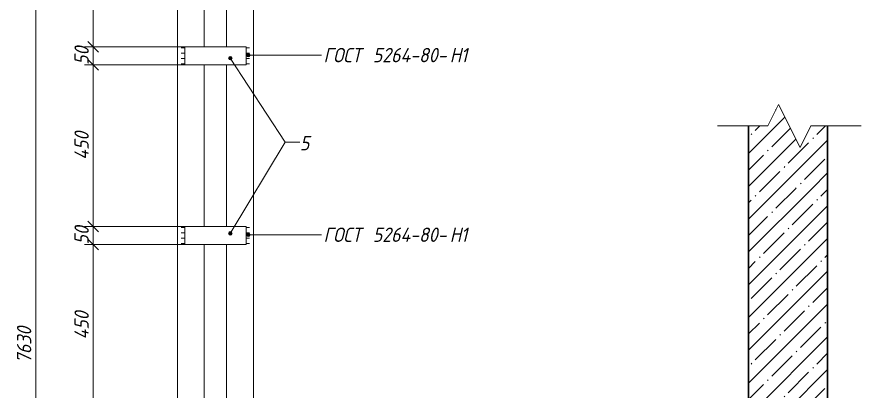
# Model space of a CAD drawing. Header units: millimetres. Extents: x 1214 to 43479, y -809 to 8550.
# Drawn here: x 28917 to 31266, y 3557 to 4598 of the extents above; entities that cross this region are included whole.
import ezdxf

# ---------------------------------------------------------------- set-up
doc = ezdxf.new("R2010")
doc.units = ezdxf.units.MM
for name, color, linetype, lineweight in [('A-ANNO-DIMS', 7, 'Continuous', 9), ('A-ANNO-DIMS-20', 7, 'Continuous', 9), ('A-DETL-2', 7, 'Continuous', 5), ('A-DETL-GENF-2', 7, 'Continuous', 5), ('A-GENM', 7, 'Continuous', 9), ('A-GENM-IDEN', 7, 'Continuous', 9), ('A-WALL-1', 7, 'Continuous', 30), ('A-WALL-PATT-1', 7, 'Continuous', 5), ('G-ANNO-TEXT', 7, 'Continuous', 9)]:
    doc.layers.add(name, color=color, linetype=linetype, lineweight=lineweight)
doc.styles.add('ISOCPEUR_I_4', font='isocpeui.ttf', dxfattribs={"width": 0.9, "height": 40})
doc.dimstyles.new('ISO-2_0_0_9К_Средний', dxfattribs={"dimscale": 304.8, "dimtxt": 39.839247, "dimasz": 0.098425, "dimexe": 0.07874, "dimexo": 0, "dimgap": 0, "dimtad": 1, "dimdec": 0, "dimzin": 0, "dimdsep": 46, "dimtxsty": 'ISOCPEUR_I_4', "dimblk1": 'OBLIQUE', "dimblk2": 'OBLIQUE', "dimsah": 1, "dimcen": 0.09, "dimdle": 0.07874, "dimazin": 0, "dimtfac": 1, "dimtdec": 4, "dimtix": 1, "dimtmove": 0, "dimatfit": 3, "dimfxl": 1, "dimtvp": 1, "dimtolj": 1, "dimtzin": 0, "dimarcsym": 2})
pattern_1 = [(45, (32499.79, 4305), (-45.6197, 45.6197), []), (45, (32545.41, 4305), (-45.6197, 45.6197), [80.645, -16.129, 2.682, -13.447])]

# ---------------------------------------------------------------- blocks, each defined once
blk = doc.blocks.new('Фахверк_Влож_Уголок - Уголок_Фахверка-26832616-АР1_1_Ф-16')
at = {"layer": 'A-GENM'}
for p, q in [((-26894, -124), (-26894, 7470)), ((-26969, 4965), (-26969, 4515)), ((-26969, 4465), (-26969, 4015)), ((-26969, 3965), (-26969, 3515))]:
    blk.add_line(p, q, dxfattribs=at)
blk = doc.blocks.new('Фахверк_Влож_Уголок - Уголок_Фахверка-26832617-АР1_1_Ф-16')
at = {"layer": 'A-GENM'}
for p, q in [((-27106, 7470), (-27106, -124)), ((-27031, 4515), (-27031, 4965)), ((-27031, 4015), (-27031, 4465)), ((-27031, 3515), (-27031, 3965))]:
    blk.add_line(p, q, dxfattribs=at)
blk = doc.blocks.new('Фахверк_Влож_Полоса боковая - Полоса_Фахверка-25655111-АР1_1_Ф-16')
at = {"layer": 'A-GENM'}
for p, q in [((-27085, 6965), (-27085, 7015)), ((-26915, 7015), (-27085, 7015)), ((-26915, 7015), (-26915, 6965)), ((-27085, 6965), (-26915, 6965))]:
    blk.add_line(p, q, dxfattribs=at)
blk = doc.blocks.new('DET_L_Линия разрыва1 - М20-27083816-АР1_1_Ф-13')
at = {"layer": 'A-DETL-GENF-2'}
for p, q in [((26933.3, 4294.8), (26963.3, 4354.8)), ((26963.3, 4354.8), (27023.3, 4234.8)), ((26793.3, 4294.8), (26933.3, 4294.8)), ((27023.3, 4234.8), (27053.3, 4294.8)), ((27053.3, 4294.8), (27193.3, 4294.8))]:
    blk.add_line(p, q, dxfattribs=at)
blk = doc.blocks.new('DIMBLOCK91-АР1_1_Ф-16')
at = {"layer": 'A-ANNO-DIMS-20', "lineweight": 20}
for p, q in [((29129.4, 3965), (29114.4, 3980)), ((29129.4, 3965), (29144.4, 3950)), ((29129.4, 3515), (29114.4, 3530)), ((29129.4, 3515), (29144.4, 3500))]:
    blk.add_line(p, q, dxfattribs=at)
at = {"layer": 'A-ANNO-DIMS-20'}
for p, q in [((29384.5, 3965), (29105.4, 3965)), ((29129.4, 3515), (29129.4, 3965)), ((29129.4, 3965), (29384.5, 3965)), ((29384.5, 3515), (29105.4, 3515)), ((29129.4, 3515), (29384.5, 3515))]:
    blk.add_line(p, q, dxfattribs=at)
at = {"layer": 'A-ANNO-DIMS-20', "color": 0, "insert": (29077.2, 3700.5), "char_height": 40, "width": 94.695, "attachment_point": 1, "rotation": 90, "line_spacing_factor": 1.149209, "style": 'ISOCPEUR_I_4'}
blk.add_mtext('450', dxfattribs=at)
blk = doc.blocks.new('_Oblique')
at = {"color": 0, "linetype": 'ByBlock', "lineweight": -2}
blk.add_line((-0.5, -0.5), (0.5, 0.5), dxfattribs=at)
blk = doc.blocks.new('DIMBLOCK92-АР1_1_Ф-16')
at = {"layer": 'A-ANNO-DIMS-20', "lineweight": 20}
for p, q in [((29129.4, 4015), (29114.4, 4030)), ((29129.4, 4015), (29144.4, 4000)), ((29129.4, 3965), (29114.4, 3980)), ((29129.4, 3965), (29144.4, 3950))]:
    blk.add_line(p, q, dxfattribs=at)
at = {"layer": 'A-ANNO-DIMS-20'}
for p, q in [((29384.5, 4015), (29105.4, 4015)), ((29129.4, 3965), (29129.4, 4015)), ((29129.4, 4015), (29384.5, 4015)), ((29384.5, 3965), (29105.4, 3965)), ((29129.4, 3965), (29384.5, 3965))]:
    blk.add_line(p, q, dxfattribs=at)
at = {"layer": 'A-ANNO-DIMS-20', "color": 0, "insert": (29077.2, 3964.7), "char_height": 40, "width": 60.678, "attachment_point": 1, "rotation": 90, "line_spacing_factor": 1.149209, "style": 'ISOCPEUR_I_4'}
blk.add_mtext('50', dxfattribs=at)
blk = doc.blocks.new('DIMBLOCK93-АР1_1_Ф-16')
at = {"layer": 'A-ANNO-DIMS-20'}
for p, q in [((29384.5, 4465), (29105.4, 4465)), ((29129.4, 4015), (29129.4, 4465)), ((29129.4, 4465), (29384.5, 4465)), ((29384.5, 4015), (29105.4, 4015)), ((29129.4, 4015), (29384.5, 4015))]:
    blk.add_line(p, q, dxfattribs=at)
at = {"layer": 'A-ANNO-DIMS-20', "lineweight": 20}
for p, q in [((29129.4, 4465), (29114.4, 4480)), ((29129.4, 4465), (29144.4, 4450)), ((29129.4, 4015), (29114.4, 4030)), ((29129.4, 4015), (29144.4, 4000))]:
    blk.add_line(p, q, dxfattribs=at)
at = {"layer": 'A-ANNO-DIMS-20', "color": 0, "insert": (29077.2, 4200.5), "char_height": 40, "width": 94.695, "attachment_point": 1, "rotation": 90, "line_spacing_factor": 1.149209, "style": 'ISOCPEUR_I_4'}
blk.add_mtext('450', dxfattribs=at)
blk = doc.blocks.new('DIMBLOCK94-АР1_1_Ф-16')
at = {"layer": 'A-ANNO-DIMS-20'}
for p, q in [((29384.5, 4515), (29105.4, 4515)), ((29129.4, 4465), (29129.4, 4515)), ((29129.4, 4515), (29384.5, 4515)), ((29384.5, 4465), (29105.4, 4465)), ((29129.4, 4465), (29384.5, 4465))]:
    blk.add_line(p, q, dxfattribs=at)
at = {"layer": 'A-ANNO-DIMS-20', "lineweight": 20}
for p, q in [((29129.4, 4515), (29114.4, 4530)), ((29129.4, 4515), (29144.4, 4500)), ((29129.4, 4465), (29114.4, 4480)), ((29129.4, 4465), (29144.4, 4450))]:
    blk.add_line(p, q, dxfattribs=at)
at = {"layer": 'A-ANNO-DIMS-20', "color": 0, "insert": (29077.2, 4464.7), "char_height": 40, "width": 60.678, "attachment_point": 1, "rotation": 90, "line_spacing_factor": 1.149209, "style": 'ISOCPEUR_I_4'}
blk.add_mtext('50', dxfattribs=at)
blk = doc.blocks.new('DIMBLOCK95-АР1_1_Ф-16')
at = {"layer": 'A-ANNO-DIMS-20', "lineweight": 20}
for p, q in [((29129.4, 4965), (29114.4, 4980)), ((29129.4, 4965), (29144.4, 4950)), ((29129.4, 4515), (29114.4, 4530)), ((29129.4, 4515), (29144.4, 4500))]:
    blk.add_line(p, q, dxfattribs=at)
at = {"layer": 'A-ANNO-DIMS-20'}
for p, q in [((29384.5, 4965), (29105.4, 4965)), ((29129.4, 4515), (29129.4, 4965)), ((29129.4, 4965), (29384.5, 4965)), ((29384.5, 4515), (29105.4, 4515)), ((29129.4, 4515), (29384.5, 4515))]:
    blk.add_line(p, q, dxfattribs=at)
at = {"layer": 'A-ANNO-DIMS-20', "color": 0, "insert": (29077.2, 4700.5), "char_height": 40, "width": 94.695, "attachment_point": 1, "rotation": 90, "line_spacing_factor": 1.149209, "style": 'ISOCPEUR_I_4'}
blk.add_mtext('450', dxfattribs=at)
blk = doc.blocks.new('DIMBLOCK106-АР1_1_Ф-16')
at = {"layer": 'A-ANNO-DIMS-20'}
for p, q in [((28969.4, 7524), (28969.4, -154)), ((29369.5, 7500), (28945.4, 7500)), ((28969.4, 7500), (29369.5, 7500)), ((29369.5, -130), (28945.4, -130)), ((28969.4, -130), (29369.5, -130))]:
    blk.add_line(p, q, dxfattribs=at)
at = {"layer": 'A-ANNO-DIMS-20', "lineweight": 20}
for p, q in [((28969.4, 7500), (28954.4, 7515)), ((28969.4, 7500), (28984.4, 7485)), ((28969.4, -130), (28954.4, -115)), ((28969.4, -130), (28984.4, -145))]:
    blk.add_line(p, q, dxfattribs=at)
at = {"layer": 'A-ANNO-DIMS-20', "color": 0, "insert": (28917.2, 3634.4), "char_height": 40, "width": 121.356, "attachment_point": 1, "rotation": 90, "line_spacing_factor": 1.149209, "style": 'ISOCPEUR_I_4'}
blk.add_mtext('7630', dxfattribs=at)

msp = doc.modelspace()

# ---------------------------------------------------------------- hatches: boundary and pattern name
at = {"layer": 'A-GENM-IDEN'}
h = msp.add_hatch(color=256, dxfattribs=at)
edge = h.paths.add_edge_path(flags=0)
edge.add_arc((29510.79962, 4483.48191), 5, 0, 360)
h = msp.add_hatch(color=256, dxfattribs=at)
edge = h.paths.add_edge_path(flags=0)
edge.add_arc((29510.79962, 3995.63164), 5, 0, 360)
at = {"layer": 'A-WALL-PATT-1'}
h = msp.add_hatch(dxfattribs=at)
h.set_pattern_fill('FP_14', color=256, style=0, pattern_type=2)
h.set_pattern_definition(pattern_1)
h.paths.add_polyline_path([(31125.94325, 4120), (31172.64453, 4120), (31172.64453, 4294.8324), (31125.94325, 4294.8324), (31095.94325, 4234.8324), (31035.94325, 4354.8324), (31005.94325, 4294.8324), (30952.64453, 4294.8324), (30952.64453, 4120), (31035.94325, 4120)], flags=0)
h = msp.add_hatch(dxfattribs=at)
h.set_pattern_fill('FP_14', color=256, style=0, pattern_type=2)
h.set_pattern_definition(pattern_1)
h.paths.add_polyline_path([(31172.64453, 3300), (31172.64453, 4120), (30952.64453, 4120), (30952.64453, 3300), (31134.09305, 3300)], flags=0)
at = {"layer": 'G-ANNO-TEXT'}
h = msp.add_hatch(color=256, dxfattribs=at)
edge = h.paths.add_edge_path(flags=0)
edge.add_arc((29560.97988, 4491.99135), 5, 0, 360)
h = msp.add_hatch(color=256, dxfattribs=at)
edge = h.paths.add_edge_path(flags=0)
edge.add_arc((29560.97988, 3991.99135), 5, 0, 360)

# ---------------------------------------------------------------- linework, layer by layer
at = {"layer": 'A-DETL-2'}
for p, q in [((29384.50274, 4512.5), (29374.50274, 4512.5)), ((29384.50274, 4515), (29384.50274, 4465)), ((29554.50274, 4515), (29554.50274, 4465)), ((29554.50274, 4512.5), (29564.50274, 4512.5)), ((29384.50274, 4497.5), (29374.50274, 4497.5)), ((29554.50274, 4497.5), (29564.50274, 4497.5)), ((29384.50274, 4482.5), (29374.50274, 4482.5)), ((29384.50274, 4467.5), (29374.50274, 4467.5)), ((29554.50274, 4482.5), (29564.50274, 4482.5)), ((29554.50274, 4467.5), (29564.50274, 4467.5)), ((29384.50274, 4012.5), (29374.50274, 4012.5)), ((29384.50274, 3997.5), (29374.50274, 3997.5)), ((29384.50274, 4015), (29384.50274, 3965)), ((29554.50274, 4015), (29554.50274, 3965)), ((29554.50274, 4012.5), (29564.50274, 4012.5)), ((29554.50274, 3997.5), (29564.50274, 3997.5)), ((29384.50274, 3982.5), (29374.50274, 3982.5)), ((29554.50274, 3982.5), (29564.50274, 3982.5)), ((29384.50274, 3967.5), (29374.50274, 3967.5)), ((29554.50274, 3967.5), (29564.50274, 3967.5))]:
    msp.add_line(p, q, dxfattribs=at)
at = {"layer": 'A-GENM-IDEN'}
for p, q in [((29510.79962, 4483.48191), (29663.29835, 4249.40499)), ((29510.79962, 3995.63164), (29663.29835, 4249.40499)), ((29663.29835, 4249.40499), (29704.56121, 4249.40499)), ((29663.29835, 4249.40499), (29704.56121, 4249.40499))]:
    msp.add_line(p, q, dxfattribs=at)
for centre in [(29510.79962, 4483.48191), (29510.79962, 3995.63164)]:
    msp.add_circle(centre, 5, dxfattribs=at)
at = {"layer": 'A-WALL-1'}
for p, q in [((30952.64453, 4294.8324), (30952.64453, 3300)), ((31172.64453, 3300), (31172.64453, 4294.8324))]:
    msp.add_line(p, q, dxfattribs=at)
at = {"layer": 'G-ANNO-TEXT'}
for p, q in [((29560.97988, 4491.99135), (29764.14178, 4491.99135)), ((29560.97988, 3991.99135), (29764.14178, 3991.99135))]:
    msp.add_line(p, q, dxfattribs=at)
for centre in [(29560.97988, 4491.99135), (29560.97988, 3991.99135)]:
    msp.add_circle(centre, 5, dxfattribs=at)

# ---------------------------------------------------------------- block references
at = {"layer": 'A-DETL-GENF-2'}
msp.add_blockref('DET_L_Линия разрыва1 - М20-27083816-АР1_1_Ф-13', (4072.64465, 0), dxfattribs=at)
at = {"layer": 'A-GENM'}
for name, p in [('Фахверк_Влож_Уголок - Уголок_Фахверка-26832617-АР1_1_Ф-16', (56469.50274, 0)), ('Фахверк_Влож_Уголок - Уголок_Фахверка-26832616-АР1_1_Ф-16', (56469.50274, 0)), ('Фахверк_Влож_Полоса боковая - Полоса_Фахверка-25655111-АР1_1_Ф-16', (56469.50274, -2500)), ('Фахверк_Влож_Полоса боковая - Полоса_Фахверка-25655111-АР1_1_Ф-16', (56469.50274, -3000))]:
    msp.add_blockref(name, p, dxfattribs=at)

# ---------------------------------------------------------------- texts
at = {"layer": 'A-GENM-IDEN', "insert": (29704.56121, 4266.9279), "char_height": 40, "width": 31.746825, "attachment_point": 1, "style": 'ISOCPEUR_I_4'}
msp.add_mtext('\\fISOCPEUR|b0|i1|c204|p34|;\\W.9;5', dxfattribs=at)
msp.add_mtext('\\fISOCPEUR|b0|i1|c204|p34|;\\W.9;5', dxfattribs=at)
at = {"layer": 'G-ANNO-TEXT', "char_height": 40, "attachment_point": 1, "style": 'ISOCPEUR_I_4'}
for s, insert, width in [('ГОСТ', (29770.14178, 4511.99135), 138.5316), (' 5264-80-', (29884.44178, 4511.99135), 287.1644625), ('\\fISOCPEUR|b0|i1|c204|p34|;\\W.9;Н', (30121.37615, 4511.99135), 37.518975), ('\\fISOCPEUR|b0|i1|c204|p34|;\\W.9;1', (30152.3324, 4511.99135), 23.0886), ('ГОСТ', (29770.14178, 4011.99135), 138.5316), (' 5264-80-', (29884.44178, 4011.99135), 287.1644625), ('\\fISOCPEUR|b0|i1|c204|p34|;\\W.9;Н', (30121.37615, 4011.99135), 37.518975), ('\\fISOCPEUR|b0|i1|c204|p34|;\\W.9;1', (30152.3324, 4011.99135), 23.0886)]:
    msp.add_mtext(s, dxfattribs=dict(at, insert=insert, width=width))

# ---------------------------------------------------------------- dimensions: what is measured, and where the dimension line sits
at = {"layer": 'A-ANNO-DIMS'}
for base, p1, p2, override, picture, middle in [((28969.42375, -130), (29369.50274, 7500), (29369.50274, -130), {"dimpost": '<>', "dimfxl": 7630}, 'DIMBLOCK106-АР1_1_Ф-16', (28949.16617, 3685)), ((29129.42375, 4965), (29384.50274, 4515), (29384.50274, 4965), {"dimpost": '<>', "dimfxl": 450}, 'DIMBLOCK95-АР1_1_Ф-16', (29109.42375, 4740)), ((29129.42375, 4515), (29384.50274, 4465), (29384.50274, 4515), {"dimpost": '<>', "dimfxl": 50}, 'DIMBLOCK94-АР1_1_Ф-16', (29109.42375, 4490)), ((29129.42375, 4465), (29384.50274, 4015), (29384.50274, 4465), {"dimpost": '<>', "dimfxl": 450}, 'DIMBLOCK93-АР1_1_Ф-16', (29109.42375, 4240)), ((29129.42375, 4015), (29384.50274, 3965), (29384.50274, 4015), {"dimpost": '<>', "dimfxl": 50}, 'DIMBLOCK92-АР1_1_Ф-16', (29109.42375, 3990)), ((29129.42375, 3965), (29384.50274, 3515), (29384.50274, 3965), {"dimpost": '<>', "dimfxl": 450}, 'DIMBLOCK91-АР1_1_Ф-16', (29109.42375, 3740))]:
    dim = msp.add_linear_dim(base=base, p1=p1, p2=p2, angle=90, dimstyle='ISO-2_0_0_9К_Средний', override=override, dxfattribs=at)
    dim.commit()
    dim.dimension.update_dxf_attribs({"geometry": picture, "text_midpoint": middle})

doc.saveas('drawing.dxf')
